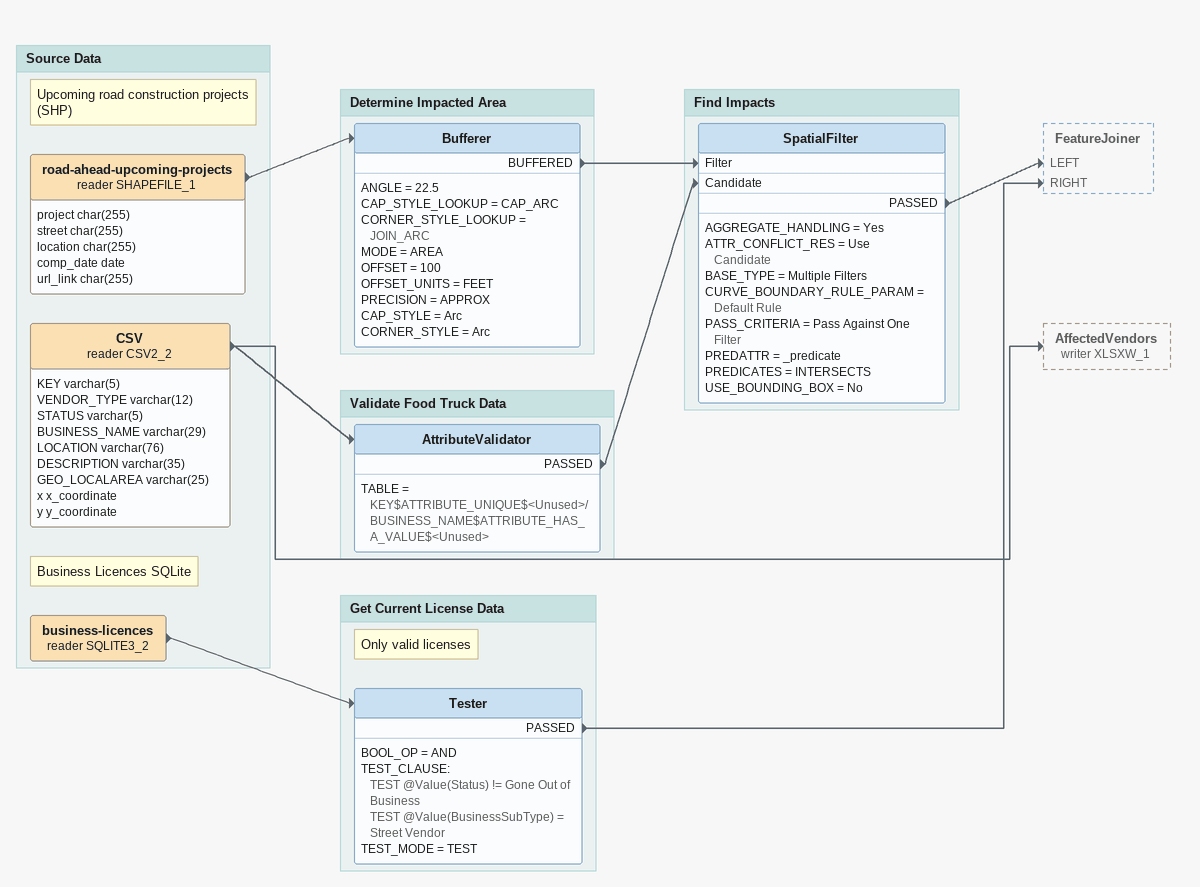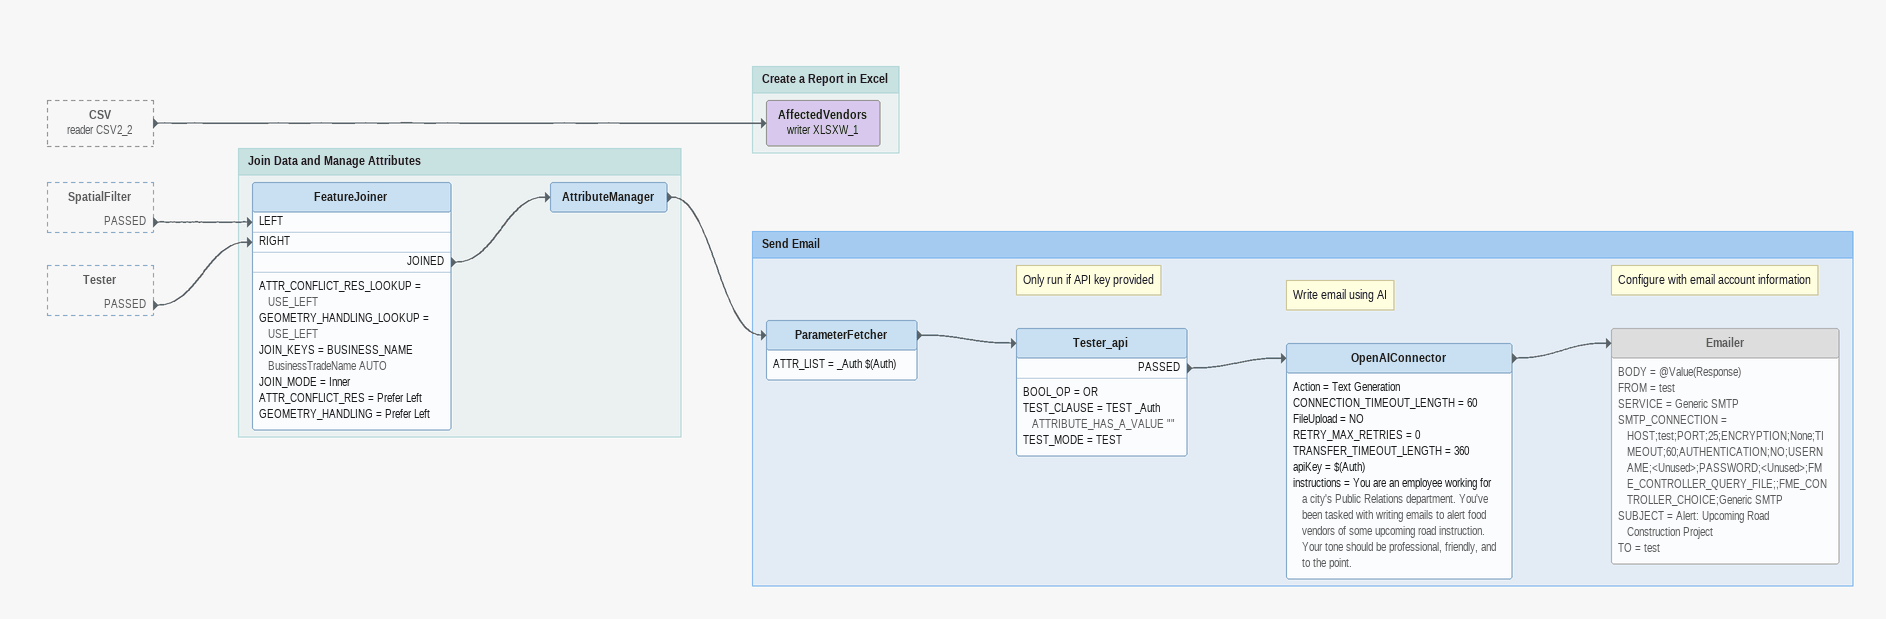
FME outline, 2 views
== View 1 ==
Bookmark: Source Data
Note: Upcoming road construction projects (SHP)
road-ahead-upcoming-projects (reader SHAPEFILE_1)
    attributes: project char(255), street char(255), location char(255), comp_date date, url_link char(255)
    -> Bufferer
CSV (reader CSV2_2)
    attributes: KEY varchar(5), VENDOR_TYPE varchar(12), STATUS varchar(5), BUSINESS_NAME varchar(29), LOCATION varchar(76), DESCRIPTION varchar(35), GEO_LOCALAREA varchar(25), x x_coordinate, y y_coordinate
    -> AttributeValidator
    -> AffectedVendors (writer XLSXW_1)
Note: Business Licences SQLite
business-licences (reader SQLITE3_2)
    -> Tester

Bookmark: Determine Impacted Area
Bufferer
    ANGLE = 22.5
    CAP_STYLE_LOOKUP = CAP_ARC
    CORNER_STYLE_LOOKUP = JOIN_ARC
    MODE = AREA
    OFFSET = 100
    OFFSET_UNITS = FEET
    PRECISION = APPROX
    CAP_STYLE = Arc
    CORNER_STYLE = Arc
    BUFFERED -> SpatialFilter [Filter]

Bookmark: Validate Food Truck Data
AttributeValidator
    TABLE = KEY$ATTRIBUTE_UNIQUE$<Unused>/BUSINESS_NAME$ATTRIBUTE_HAS_A_VALUE$<Unused>
    PASSED -> SpatialFilter [Candidate]

Bookmark: Find Impacts
SpatialFilter
    AGGREGATE_HANDLING = Yes
    ATTR_CONFLICT_RES = Use Candidate
    BASE_TYPE = Multiple Filters
    CURVE_BOUNDARY_RULE_PARAM = Default Rule
    PASS_CRITERIA = Pass Against One Filter
    PREDATTR = _predicate
    PREDICATES = INTERSECTS
    USE_BOUNDING_BOX = No
    PASSED -> FeatureJoiner [LEFT]

Bookmark: Get Current License Data
Note: Only valid licenses
Tester
    BOOL_OP = AND
    TEST_CLAUSE:
      TEST @Value(Status) != Gone Out of Business
      TEST @Value(BusinessSubType) = Street Vendor
    TEST_MODE = TEST
    PASSED -> FeatureJoiner [RIGHT]

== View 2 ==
CSV (reader CSV2_2) [outside]
    -> AffectedVendors (writer XLSXW_1)
SpatialFilter [outside]
    PASSED -> FeatureJoiner [LEFT]
Tester [outside]
    PASSED -> FeatureJoiner [RIGHT]

Bookmark: Create a Report in Excel
AffectedVendors (writer XLSXW_1)

Bookmark: Join Data and Manage Attributes
FeatureJoiner
    ATTR_CONFLICT_RES_LOOKUP = USE_LEFT
    GEOMETRY_HANDLING_LOOKUP = USE_LEFT
    JOIN_KEYS = BUSINESS_NAME BusinessTradeName AUTO
    JOIN_MODE = Inner
    ATTR_CONFLICT_RES = Prefer Left
    GEOMETRY_HANDLING = Prefer Left
    JOINED -> AttributeManager
AttributeManager
    -> ParameterFetcher

Bookmark: Send Email
ParameterFetcher
    ATTR_LIST = _Auth $(Auth)
    -> Tester_api
Note: Only run if API key provided
Tester_api
    BOOL_OP = OR
    TEST_CLAUSE = TEST _Auth ATTRIBUTE_HAS_A_VALUE ""
    TEST_MODE = TEST
    PASSED -> OpenAIConnector
Note: Write email using AI
OpenAIConnector
    Action = Text Generation
    CONNECTION_TIMEOUT_LENGTH = 60
    FileUpload = NO
    RETRY_MAX_RETRIES = 0
    TRANSFER_TIMEOUT_LENGTH = 360
    apiKey = $(Auth)
    instructions = You are an employee working for a city's Public Relations department. You've been tasked with writing emails to alert food vendors of some upcoming road instruction. Your tone should be professional, friendly, and to the point.
    -> Emailer
Note: Configure with email account information
Emailer [off]
    BODY = @Value(Response)
    FROM = test
    SERVICE = Generic SMTP
    SMTP_CONNECTION = HOST;test;PORT;25;ENCRYPTION;None;TIMEOUT;60;AUTHENTICATION;NO;USERNAME;<Unused>;PASSWORD;<Unused>;FME_CONTROLLER_QUERY_FILE;;FME_CONTROLLER_CHOICE;Generic SMTP
    SUBJECT = Alert: Upcoming Road Construction Project
    TO = test
